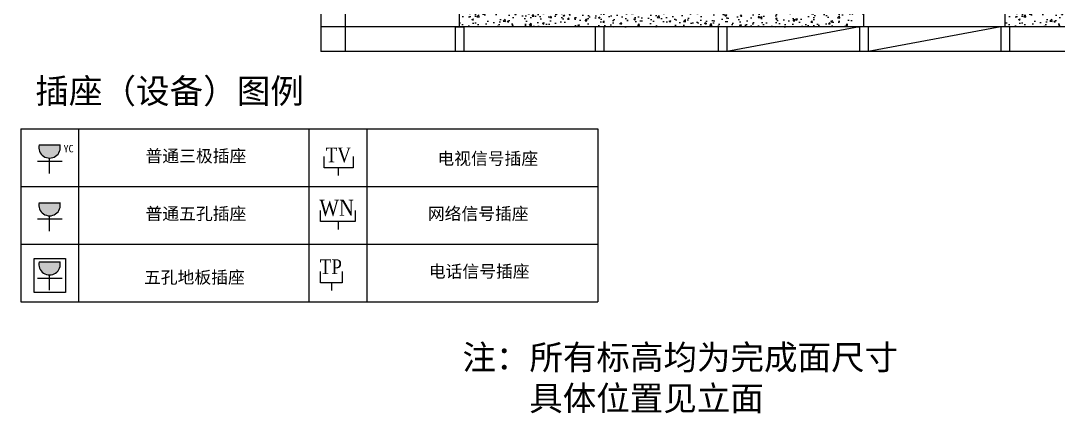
# Model space of a CAD drawing. Header units: millimetres. Extents: x 561810 to 956823, y -438984 to -391712.
# Drawn here: x 862923 to 871367, y -417948 to -414753 of the extents above; entities that cross this region are included whole.
import ezdxf
from ezdxf.enums import TextEntityAlignment as Align

# ---------------------------------------------------------------- set-up
doc = ezdxf.new("R2010")
doc.units = ezdxf.units.MM
doc.header["$LTSCALE"] = 10
doc.header["$MEASUREMENT"] = 0
doc.linetypes.add('HIDDEN2', pattern=[4.7625, 3.175, -1.5875])
doc.layers.get('0').update_dxf_attribs({"linetype": 'CONTINUOUS'})
for name, color, linetype in [('6-P插座图例', 4, 'CONTINUOUS'), ('WALL', 7, 'CONTINUOUS'), ('WINDOW', 4, 'CONTINUOUS'), ('填充', 8, 'CONTINUOUS')]:
    doc.layers.add(name, color=color, linetype=linetype)
doc.layers.add('字', color=251, linetype='CONTINUOUS', lineweight=9)
doc.styles.add('宋体', font='')
doc.styles.add('宋体-', font='', dxfattribs={"width": 0.85})
doc.styles.add('施洛华文字样式', font='')
doc.styles.get('宋体').set_extended_font_data('SimSun')
doc.styles.get('宋体-').set_extended_font_data('SimSun')
doc.styles.get('施洛华文字样式').set_extended_font_data('SimSun')

# ---------------------------------------------------------------- blocks, each defined once
blk = doc.blocks.new('4')
at = {"layer": '6-P插座图例'}
h = blk.add_hatch(color=4, dxfattribs=at)
edge = h.paths.add_edge_path()
edge.add_ellipse((223569, -308613.5), major_axis=(0, 79.4), ratio=1, start_angle=-12.74473, end_angle=192.74464)
edge.add_line((223586.5, -308691), (223586.5, -308536.1))
at = {"layer": '6-P插座图例', "color": 4}
for p, q in [((223466.2, -308524.5), (223466.2, -308706.9)), ((223586.5, -308536.1), (223586.5, -308691)), ((223376.4, -308613.5), (223489.5, -308613.5))]:
    blk.add_line(p, q, dxfattribs=at)
blk.add_ellipse((223569, -308613.5), major_axis=(0, 79.4), ratio=1, start_param=-0.222437, end_param=3.364029, dxfattribs=at)
blk = doc.blocks.new('dfgds')
at = {"layer": '6-P插座图例', "color": 4}
for p, q in [((108571.6, -149349.9), (108571.6, -149258.1)), ((108805.1, -149258.1), (108805.1, -149349.9)), ((108805.1, -149349.9), (108571.6, -149349.9)), ((108683.8, -149350.6), (108683.8, -149414.2))]:
    blk.add_line(p, q, dxfattribs=at)
at = {"layer": '6-P插座图例', "color": 4, "insert": (108583.2, -149185.5), "char_height": 120, "width": 956.888, "attachment_point": 1, "style": '宋体-'}
blk.add_mtext('{\\fDutch801 XBd BT|b0|i0|c0|p18;TV}', dxfattribs=at)
blk = doc.blocks.new('DHH')
at = {"layer": '6-P插座图例', "color": 4}
for p, q in [((785601.9, 274749.8), (785601.9, 274841.7)), ((785779, 274841.7), (785779, 274749.8)), ((785779, 274749.8), (785601.9, 274749.8)), ((785690.4, 274749.8), (785690.4, 274686.2))]:
    blk.add_line(p, q, dxfattribs=at)
at = {"layer": '6-P插座图例', "color": 4, "insert": (785116.6, 274940.1), "char_height": 120, "width": 956.888, "attachment_point": 1, "style": '宋体-'}
blk.add_mtext('{\\fDutch801 XBd BT|b0|i0|c0|p18;^ITP}', dxfattribs=at)
blk = doc.blocks.new('sfdgdg')
at = {"layer": '6-P插座图例', "color": 4}
for p, q in [((107978.8, -149349.9), (107978.8, -149258.1)), ((108260.9, -149258.1), (108260.9, -149349.9)), ((108260.9, -149349.9), (107978.8, -149349.9)), ((108122.5, -149350.6), (108122.5, -149414.2))]:
    blk.add_line(p, q, dxfattribs=at)
at = {"layer": '6-P插座图例', "color": 4, "insert": (107970.6, -149171.5), "char_height": 130.912, "width": 956.888, "attachment_point": 1, "style": '宋体-'}
blk.add_mtext('{\\fDutch801 XBd BT|b0|i0|c0|p18;WN}', dxfattribs=at)

msp = doc.modelspace()

# ---------------------------------------------------------------- hatches: boundary and pattern name
h = msp.add_hatch()
h.set_pattern_fill('AR-CONC', color=250, scale=20, style=0)
h.set_pattern_definition([(50, (869784.32, -414802.76), (143.452, -12.5504), [15, -165]), (355, (869784.32, -414802.76), (-27.75, 150.4384), [12, -132]), (100.4514, (869796.27, -414803.8), (115.702, 137.888), [12.748, -140.2284]), (46.184, (869784.32, -414762.76), (213.448, -33.104), [22.5, -247.5]), (96.6356, (869802.1, -414765.51), (186.933, 194.824), [19.122, -210.343]), (351.184, (869784.32, -414762.76), (186.932, 194.824), [18, -198]), (21, (869804.32, -414772.76), (119.3814, -80.5238), [15, -165]), (326, (869804.32, -414772.76), (48.663, 145.03), [12, -132]), (71.4514, (869814.27, -414779.47), (168.0445, 64.506), [12.748, -140.2284]), (37.5, (869784.32, -414802.755), (2.432, 66.5788), [0, -130.4, 0, -134, 0, -132.5]), (7.5, (869784.32, -414802.755), (52.6139, 78.8823), [0, -76.4, 0, -127.4, 0, -50.5]), (327.5, (869739.72, -414802.755), (106.7645, -4.511), [0, -50, 0, -156, 0, -207]), (317.5, (869719.72, -414802.755), (116.6372, 20.021), [0, -65, 0, -103.6, 0, -147])])
h.paths.add_polyline_path([(866494.3, -414632.8), (866494.3, -414802.8), (866529.3, -414802.8), (869784.3, -414802.8), (869784.3, -414632.8)])
h = msp.add_hatch()
h.set_pattern_fill('AR-CONC', color=250, scale=20, style=0)
h.set_pattern_definition([(50, (874234.32, -414802.76), (143.452, -12.5504), [15, -165]), (355, (874234.32, -414802.76), (-27.75, 150.4384), [12, -132]), (100.4514, (874246.27, -414803.8), (115.702, 137.888), [12.748, -140.2284]), (46.184, (874234.32, -414762.76), (213.448, -33.104), [22.5, -247.5]), (96.6356, (874252.1, -414765.51), (186.933, 194.824), [19.122, -210.343]), (351.184, (874234.32, -414762.76), (186.932, 194.824), [18, -198]), (21, (874254.32, -414772.76), (119.3814, -80.5238), [15, -165]), (326, (874254.32, -414772.76), (48.663, 145.03), [12, -132]), (71.4514, (874264.27, -414779.47), (168.0445, 64.506), [12.748, -140.2284]), (37.5, (874234.32, -414802.755), (2.432, 66.5788), [0, -130.4, 0, -134, 0, -132.5]), (7.5, (874234.32, -414802.755), (52.6139, 78.8823), [0, -76.4, 0, -127.4, 0, -50.5]), (327.5, (874189.72, -414802.755), (106.7645, -4.511), [0, -50, 0, -156, 0, -207]), (317.5, (874169.72, -414802.755), (116.6372, 20.021), [0, -65, 0, -103.6, 0, -147])])
h.paths.add_polyline_path([(874234.3, -414802.8), (874234.3, -414632.8), (870934.3, -414632.8), (870934.3, -414802.8), (870969.3, -414802.8)])

# ---------------------------------------------------------------- linework, layer by layer
at = {"color": 1}
for p, q in [((865564.3, -414802.8), (865364.3, -414802.8)), ((865564.3, -414802.8), (865564.3, -415002.8)), ((866459.3, -414802.8), (866459.3, -415002.8)), ((866459.3, -414802.8), (866529.3, -414802.8)), ((866529.3, -414802.8), (866529.3, -415002.8)), ((867599.3, -414802.8), (867599.3, -415002.8)), ((867669.3, -414802.8), (867669.3, -415002.8)), ((868599.3, -414802.8), (868599.3, -415002.8)), ((868669.3, -414802.8), (868669.3, -415002.8)), ((869749.3, -414802.8), (868669.3, -415002.8)), ((869749.3, -414802.8), (869749.3, -415002.8)), ((869819.3, -414802.8), (869819.3, -415002.8)), ((870899.3, -414802.8), (869819.3, -415002.8)), ((870899.3, -414802.8), (870899.3, -415002.8)), ((870969.3, -414802.8), (870969.3, -415002.8))]:
    msp.add_line(p, q, dxfattribs=at)
for points in [[(869819.3, -414802.8), (869749.3, -414802.8)], [(870969.3, -414802.8), (870899.3, -414802.8)]]:
    msp.add_lwpolyline(points, dxfattribs=at)
at = {"layer": '6-P插座图例', "color": 251, "lineweight": -3}
for p, q in [((862922.7, -415633.2), (867619.6, -415633.2)), ((862922.7, -415633.2), (862922.7, -417042.3)), ((863392.4, -415633.2), (863392.4, -417042.3)), ((865271.1, -417042.3), (865271.1, -415633.2)), ((865740.8, -415633.2), (865740.8, -417042.3)), ((867619.6, -415633.2), (867619.6, -417042.3)), ((862922.7, -416102.9), (865271.1, -416102.9)), ((865271.1, -416102.9), (867619.6, -416102.9)), ((862922.7, -416572.6), (865271.1, -416572.6)), ((865271.1, -416572.6), (867619.6, -416572.6)), ((862922.7, -417042.3), (865271.1, -417042.3)), ((865271.1, -417042.3), (867619.6, -417042.3))]:
    msp.add_line(p, q, dxfattribs=at)
at = {"layer": '6-P插座图例', "color": 4}
msp.add_lwpolyline([(863031.9, -416687.6), (863287.8, -416687.6), (863287.8, -416964.1), (863031.9, -416964.1)], close=True, dxfattribs=at)
at = {"layer": 'WALL'}
msp.add_lwpolyline([(869784.3, -414802.8), (869784.3, -414632.8)], dxfattribs=at)
at = {"layer": 'WINDOW'}
for p, q in [((865364.3, -392842.8), (865364.3, -415002.8)), ((865564.3, -392842.8), (865564.3, -414802.8)), ((902564.3, -414802.8), (865564.3, -414802.8)), ((902684.3, -415002.8), (865364.3, -415002.8))]:
    msp.add_line(p, q, dxfattribs=at)
at = {"layer": '填充', "color": 142, "ltscale": 0.01}
for points in [[(866494.3, -414802.8), (866494.3, -414402.8), (866704.3, -414402.8)], [(870934.3, -414802.8), (870934.3, -414632.8)]]:
    msp.add_lwpolyline(points, dxfattribs=at)

# ---------------------------------------------------------------- block references
at = {"layer": '6-P插座图例', "color": 250, "xscale": 1.102196296211332, "yscale": 1.102196296211332, "zscale": 1.102196296211332, "rotation": 90}
for p in [(523004.8, -662200.3), (523004.8, -662670), (523004.8, -663151.4)]:
    msp.add_blockref('4', p, dxfattribs=at)
at = {"layer": '6-P插座图例', "color": 0, "xscale": 1.001996629405767, "yscale": 1.001996629405767, "zscale": 1.001996629405767}
for name, p in [('dfgds', (756605.1, -266301.4)), ('sfdgdg', (757167.6, -266740.3))]:
    msp.add_blockref(name, p, dxfattribs=at)
at = {"layer": '6-P插座图例', "xscale": 1.001996629405767, "yscale": 1.001996629405767, "zscale": 1.001996629405767}
msp.add_blockref('DHH', (78191.5, -692183.9), dxfattribs=at)

# ---------------------------------------------------------------- texts
at = {"layer": '6-P插座图例', "color": 251, "style": '施洛华文字样式'}
msp.add_text('插座（设备）图例', height=200.4, dxfattribs=at).set_placement((864134.1, -415424.9), align=Align.CENTER)
msp.add_text('电视信号插座', height=100.2, dxfattribs=at).set_placement((867134.1, -415924.7), align=Align.RIGHT)
msp.add_text('五孔地板插座', height=100.2, dxfattribs=at).set_placement((863925.9, -416891.5))
at = {"layer": '6-P插座图例', "color": 4, "insert": (863270.9, -415763.9), "char_height": 60.12, "width": 1192.533, "attachment_point": 1, "style": '施洛华文字样式'}
msp.add_mtext('YC', dxfattribs=at)
at = {"layer": '6-P插座图例', "color": 251, "char_height": 100.2, "width": 1987.554, "attachment_point": 1, "style": '施洛华文字样式'}
for s, insert in [('普通三极插座', (863938.6, -415803.6)), ('{\\fSimHei|b0|i0|c134|p49;普通五孔插座}', (863938.6, -416273.3)), ('网络信号插座', (866236.1, -416273.3)), ('电话信号插座', (866244, -416743))]:
    msp.add_mtext(s, dxfattribs=dict(at, insert=insert))
at = {"layer": '字', "color": 251, "linetype": 'HIDDEN2', "lineweight": 13, "ltscale": 0.13, "insert": (866517.2, -417948.2), "char_height": 200, "width": 3943.545, "attachment_point": 7, "style": '宋体'}
msp.add_mtext('{\\C4;注：所有标高均为完成面尺寸\\P    具体位置见立面}', dxfattribs=at)

doc.saveas('drawing.dxf')
